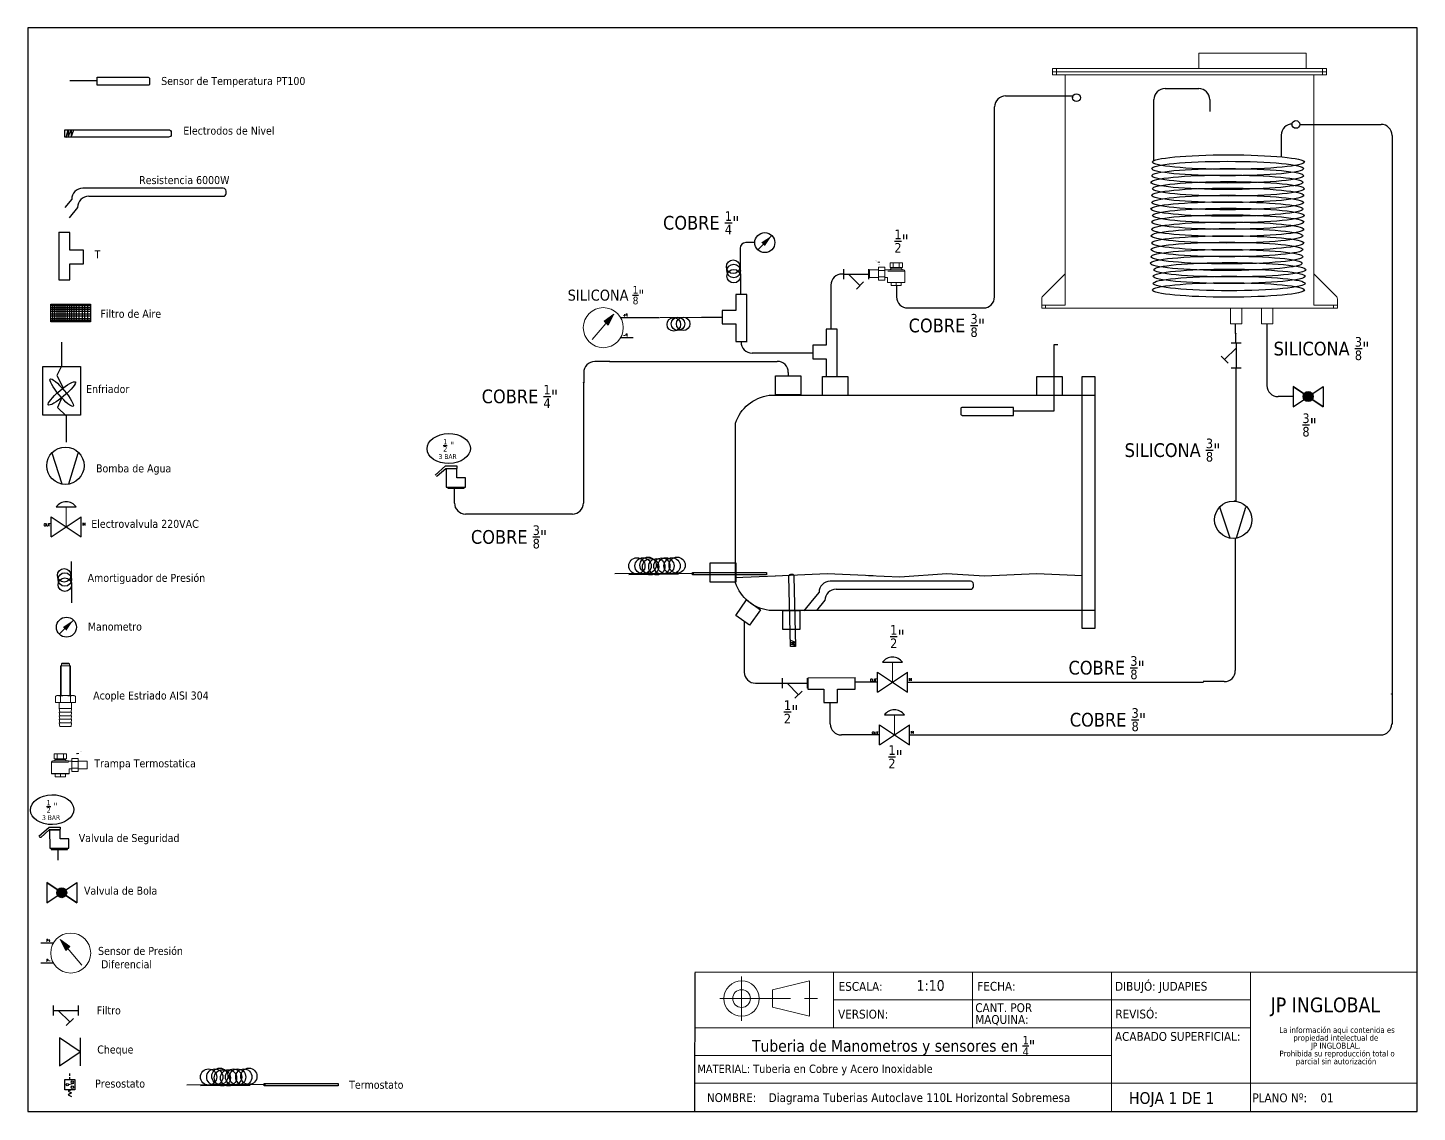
# Model space of a CAD drawing. Header units: millimetres. Extents: x 15 to 265, y 10 to 205.
import ezdxf
from ezdxf.enums import TextEntityAlignment as Align

# ---------------------------------------------------------------- set-up
doc = ezdxf.new("R2010")
doc.units = ezdxf.units.MM
doc.linetypes.add('CENTERX2', pattern=[20.32, 12.7, -2.54, 2.54, -2.54])
for name, color, linetype in [('CONTORNO', 179, 'Continuous'), ('SYMS', 7, 'Continuous'), ('TERMS', 123, 'Continuous'), ('WIRENO', 250, 'Continuous'), ('WIRES', 7, 'Continuous')]:
    doc.layers.add(name, color=color, linetype=linetype)
doc.styles.add('SLDTEXTSTYLE0', font='tahoma.ttf')
doc.styles.add('SLDTEXTSTYLE1', font='tahomabd.ttf')
doc.styles.get("Standard").update_dxf_attribs({"font": 'tahoma.ttf'})
doc.styles.add('WD', font='romans.shx')

# ---------------------------------------------------------------- blocks, each defined once
blk = doc.blocks.new('SW_NOTE_2')
at = {"layer": 'CONTORNO', "color": 0, "char_height": 1.0583, "attachment_point": 2, "style": 'SLDTEXTSTYLE0'}
for s, insert in [('La información aqui contenida es ', (10.29, 1.34)), ('propiedad intelectual de', (10.08, -0.07)), ('JP INGLOBLAL.', (10.1, -1.48)), ('Prohibida su reproducción total o ', (10.3, -2.89)), ('parcial sin autorización', (10.12, -4.3))]:
    blk.add_mtext(s, dxfattribs=dict(at, insert=insert))
blk = doc.blocks.new('SW_NOTE_4')
at = {"color": 0, "linetype": 'Continuous', "lineweight": 0, "char_height": 1.587, "attachment_point": 1, "style": 'SLDTEXTSTYLE0'}
for s, insert in [('CANT. POR ', (0, 2.02)), ('MAQUINA:', (0, -0.1))]:
    blk.add_mtext(s, dxfattribs=dict(at, insert=insert))
blk = doc.blocks.new('HGVA1_DIAPHRAGM_VALVE2')
at = {"color": 7, "linetype": 'Continuous', "lineweight": 0, "ltscale": 3.2258}
for p, q in [((-0.25, 0.5), (0.25, 0.5)), ((0, 0), (0, 0.5))]:
    blk.add_line(p, q, dxfattribs=at)
for p, q in [((-0.375, -0.25), (-0.375, 0.25)), ((-0.375, -0.25), (0.375, 0.25)), ((-0.375, 0.25), (0.375, -0.25)), ((0.375, -0.25), (0.375, 0.25))]:
    blk.add_line(p, q)
at = {"ltscale": 25.4, "flags": 128}
blk.add_lwpolyline([(0.25, 0.5, 0.5), (-0.25, 0.5)], format="xyb", close=True, dxfattribs=at)
at = {"style": 'WD', "flags": 1}
for tag, p in [('INST', (-0.469, 0.748)), ('LOC', (-0.469, 0.587)), ('TAG1', (-0.469, 0.378))]:
    blk.add_attdef(tag, text='', height=0.125, dxfattribs=at).set_placement(p, align=Align.RIGHT)
at = {"style": 'WD'}
blk.add_attdef('TERM01', text='', height=0.0625, dxfattribs=at).set_placement((-0.399, 0.018), align=Align.RIGHT)
for tag, p, height in [('X4TERM01', (-0.375, 0), 0.005), ('X1TERM02', (0.375, 0), 0.005), ('TERM02', (0.406, 0.036), 0.0625), ('RATING1', (0.388, -0.162), 0.125), ('DESC1', (0.388, -0.378), 0.125), ('DESC2', (0.388, -0.562), 0.125), ('DESC3', (0.388, -0.752), 0.125), ('WDTAGALT', (0.388, -0.907), 0.125)]:
    blk.add_attdef(tag, p, '', height=height, dxfattribs=at)
blk.add_attdef('XREF', text='', height=0.0625, rotation=0.0625, dxfattribs=at).set_placement((0.518, 0.271), align=Align.TOP_CENTER)
at = {"style": 'WD', "flags": 1}
for tag, p in [('WDTYPE', (-0.154, -0.127)), ('FAMILY', (-0.143, -0.17)), ('CAT', (-0.143, -0.215)), ('MFG', (-0.141, -0.246)), ('ASSYCODE', (-0.113, -0.275))]:
    blk.add_attdef(tag, text='', height=0.01, dxfattribs=at).set_placement(p, align=Align.CENTER)
blk = doc.blocks.new('HME1_PRESS_M')
blk.add_line((0.036, -0.088), (0.213, 0.089))
blk.add_circle((0.125, 0), 0.125)
blk.add_solid([(0.082, 0.002), (0.126, -0.042), (0.213, 0.089)])
at = {"style": 'WD', "width": 0.7}
for tag, p in [('INST', (0.125, 0.5)), ('LOC', (0.125, 0.344)), ('TAG1', (0.125, 0.188)), ('DESC1', (0.125, -0.344)), ('DESC2', (0.125, -0.5)), ('WDTAGALT', (0.125, -0.812)), ('DESC3', (0.125, -0.656))]:
    blk.add_attdef(tag, text='', height=0.125, dxfattribs=at).set_placement(p, align=Align.CENTER)
blk.add_attdef('TERM01', text='', height=0.0625, dxfattribs=at).set_placement((-0.032, 0.031), align=Align.RIGHT)
at = {"style": 'WD'}
for tag, p, height, flags in [('X4TERM01', (0, 0), 0.005, 1), ('WDTYPE', (0.062, 0.062), 0.01, 1), ('WDBLKNAM', (0.134, 0.001), 0.01, 9), ('X1TERM02', (0.248, 0), 0.005, 1), ('FAMILY', (0.13, -0.035), 0.01, 9)]:
    blk.add_attdef(tag, p, '', height=height, dxfattribs=dict(at, flags=flags))
at = {"style": 'WD', "width": 0.7}
for tag, p, height in [('TERM02', (0.28, 0.031), 0.0625), ('RATING1', (0.281, -0.188), 0.125)]:
    blk.add_attdef(tag, p, '', height=height, dxfattribs=at)
at = {"style": 'WD'}
blk.add_attdef('XREF', text='', height=0.0625, dxfattribs=at).set_placement((-0.031, -0.125), align=Align.RIGHT)
at = {"linetype": 'Continuous', "style": 'WD', "flags": 9}
for tag, p in [('MFG', (0.128, -0.085)), ('ASSYCODE', (0.13, -0.103)), ('CAT', (0.13, -0.066))]:
    blk.add_attdef(tag, p, '', height=0.01, dxfattribs=at)
blk = doc.blocks.new('Acople Estriado')
at = {"color": 7, "linetype": 'Continuous', "lineweight": 15}
for p, q in [((6.78, 5.633), (6.78, 5.138)), ((6.78, 5.633), (6.947, 5.633)), ((6.811, 5.678), (6.796, 5.663)), ((6.796, 5.663), (6.796, 5.633)), ((6.931, 5.663), (6.796, 5.663)), ((6.811, 5.678), (6.916, 5.678)), ((6.931, 5.663), (6.916, 5.678)), ((6.931, 5.633), (6.931, 5.663)), ((6.947, 5.138), (6.947, 5.633)), ((6.721, 5.138), (6.699, 5.126)), ((6.699, 5.126), (6.699, 5.019)), ((6.74, 5.138), (6.721, 5.138)), ((6.864, 5.138), (6.74, 5.138)), ((6.781, 5.126), (6.781, 5.019)), ((6.988, 5.138), (6.864, 5.138)), ((6.946, 5.126), (6.946, 5.019)), ((7.007, 5.138), (6.988, 5.138)), ((7.029, 5.126), (7.007, 5.138)), ((7.029, 5.126), (7.029, 5.019)), ((6.699, 5.019), (6.781, 5.019)), ((6.761, 5.019), (6.761, 4.922)), ((6.761, 4.922), (6.769, 4.862)), ((6.864, 4.922), (6.761, 4.922)), ((6.761, 4.862), (6.769, 4.802)), ((6.864, 4.862), (6.761, 4.862)), ((6.781, 5.019), (6.946, 5.019)), ((6.967, 4.922), (6.864, 4.922)), ((6.967, 4.862), (6.864, 4.862)), ((6.946, 5.019), (7.029, 5.019)), ((6.959, 4.862), (6.967, 4.922)), ((6.959, 4.802), (6.967, 4.862)), ((6.967, 4.922), (6.967, 5.019)), ((6.761, 4.802), (6.769, 4.742)), ((6.864, 4.802), (6.761, 4.802)), ((6.761, 4.742), (6.769, 4.682)), ((6.864, 4.742), (6.761, 4.742)), ((6.761, 4.682), (6.769, 4.622)), ((6.864, 4.682), (6.761, 4.682)), ((6.967, 4.802), (6.864, 4.802)), ((6.967, 4.742), (6.864, 4.742)), ((6.967, 4.682), (6.864, 4.682)), ((6.959, 4.742), (6.967, 4.802)), ((6.959, 4.682), (6.967, 4.742)), ((6.959, 4.622), (6.967, 4.682)), ((6.864, 4.622), (6.769, 4.622)), ((6.959, 4.622), (6.864, 4.622))]:
    blk.add_line(p, q, dxfattribs=at)
at = {"color": 7, "linetype": 'Continuous', "lineweight": 0}
for p, q in [((6.79, 5.633), (6.79, 5.138)), ((6.938, 5.633), (6.938, 5.138))]:
    blk.add_line(p, q, dxfattribs=at)
at = {"color": 7, "linetype": 'Continuous', "lineweight": 15}
for points, knots in [([(6.699, 5.126), (6.706, 5.13), (6.712, 5.133), (6.726, 5.137), (6.733, 5.138), (6.74, 5.138)], [0, 0, 0, 0, 0.5, 0.5, 1, 1, 1, 1]), ([(6.74, 5.138), (6.744, 5.138), (6.747, 5.138), (6.754, 5.137), (6.757, 5.136), (6.768, 5.133), (6.775, 5.13), (6.781, 5.126)], [0, 0, 0, 0, 0.25, 0.25, 0.5, 0.5, 1, 1, 1, 1]), ([(6.864, 5.138), (6.85, 5.138), (6.836, 5.137), (6.808, 5.133), (6.795, 5.13), (6.781, 5.126)], [0, 0, 0, 0, 0.5, 0.5, 1, 1, 1, 1]), ([(6.946, 5.126), (6.933, 5.13), (6.919, 5.133), (6.892, 5.137), (6.878, 5.138), (6.864, 5.138)], [0, 0, 0, 0, 0.5, 0.5, 1, 1, 1, 1]), ([(6.946, 5.126), (6.953, 5.13), (6.96, 5.133), (6.974, 5.137), (6.981, 5.138), (6.988, 5.138)], [0, 0, 0, 0, 0.5, 0.5, 1, 1, 1, 1]), ([(6.988, 5.138), (6.991, 5.138), (6.995, 5.138), (7.002, 5.137), (7.005, 5.136), (7.015, 5.133), (7.022, 5.13), (7.029, 5.126)], [0, 0, 0, 0, 0.25, 0.25, 0.5, 0.5, 1, 1, 1, 1])]:
    blk.add_open_spline(points, degree=3, knots=knots, dxfattribs=at)
blk = doc.blocks.new('Trampo')
for points in [[(117.7, 258.3), (117.2, 257.8), (116.2, 257.8), (115.7, 257.3), (115.7, 256.3), (117.7, 256.3), (117.7, 256.3), (115.6, 256.3), (115.6, 257.3), (116.2, 257.9), (117.2, 257.9), (117.7, 258.4), (117.7, 258.9), (117.2, 259.3), (116.2, 259.3), (115.7, 258.8), (115.6, 258.9), (116.2, 259.4), (117.2, 259.4), (117.7, 258.9)], [(117.2, 260.5), (116.2, 260.5), (116.2, 260.5), (116.6, 260.5), (116.6, 263.5), (116.2, 263), (116.1, 263.1), (116.7, 263.6), (116.7, 263.6), (116.7, 260.5), (117.2, 260.5)], [(119.7, 262.2), (119, 260.7), (118.9, 260.7), (119.6, 262.2)], [(120.5, 262.2), (119.7, 260.7), (119.6, 260.7), (120.4, 262.2)]]:
    blk.add_hatch(color=7).paths.add_polyline_path(points)
at = {"color": 7, "linetype": 'Continuous', "lineweight": 15}
for points in [[(90.5, 251.1), (90.5, 239.8), (90.5, 239.8)], [(92, 252.5), (106.7, 252.5), (106.7, 252.5)], [(93.1, 259.5), (105.5, 259.5), (105.5, 254.7), (93.1, 254.7)], [(93.1, 254.7), (93.1, 259.5), (93.1, 259.5)], [(94.2, 254.7), (94.2, 254), (94.2, 254)], [(96.2, 254.7), (96.2, 259.5), (96.2, 259.5)], [(102.4, 254.7), (102.4, 259.5), (102.4, 259.5)], [(104.5, 254), (104.5, 254.7), (104.5, 254.7)], [(110.7, 252.3), (107.4, 252.3), (107.4, 252.3)], [(117, 255), (110.7, 255), (110.7, 241.9), (117, 241.9)], [(117, 251.8), (110.7, 251.8), (110.7, 251.8)], [(117, 255), (117, 241.9), (117, 241.9)], [(126.1, 252.3), (117, 252.3), (117, 252.3)], [(126.1, 252.3), (126.1, 244.6), (126.1, 244.6)], [(107.9, 239.7), (90.7, 239.7), (90.7, 239.7)], [(104.5, 239.7), (104.5, 236.7), (94.2, 236.7), (94.2, 239.7)], [(99.3, 239.7), (99.3, 236.7), (99.3, 236.7)], [(108.2, 239.8), (108.2, 244.6), (108.2, 244.6)], [(108.2, 244.6), (110.7, 244.6), (110.7, 244.6)], [(117, 245.2), (110.7, 245.2), (110.7, 245.2)], [(117, 244.6), (126.1, 244.6), (126.1, 244.6)]]:
    blk.add_lwpolyline(points, dxfattribs=at)
at = {"color": 8, "linetype": 'Continuous', "lineweight": 15}
for points in [[(107.6, 251.1), (90.5, 251.1), (90.5, 251.1)], [(94.2, 254), (104.5, 254), (104.5, 254)], [(90.5, 239.8), (108.2, 239.8), (108.2, 239.8)]]:
    blk.add_lwpolyline(points, dxfattribs=at)
at = {"color": 7, "linetype": 'Continuous', "lineweight": 20}
blk.add_lwpolyline([(115.6, 260), (117.7, 260), (117.7, 260)], dxfattribs=at)
at = {"color": 7, "linetype": 'Continuous', "lineweight": 15}
for points in [[(91.9, 252.5), (91.1, 252.5), (90.5, 251.9), (90.5, 251.1)], [(92.7, 252.5), (93.5, 252.5), (94.1, 253.2), (94.1, 254)], [(104.5, 254), (104.5, 253.2), (105.1, 252.5), (105.9, 252.5)], [(107.4, 252.3), (107.1, 252.5), (106.9, 252.5), (106.6, 252.5)], [(90.5, 239.9), (90.5, 239.7), (90.6, 239.7), (90.7, 239.7)], [(107.9, 239.7), (108, 239.7), (108.1, 239.7), (108.1, 239.9)]]:
    blk.add_open_spline(points, degree=3, dxfattribs=at)
blk = doc.blocks.new('HGVA1_BALL_VALVE')
h = blk.add_hatch(color=256)
edge = h.paths.add_edge_path()
edge.add_arc((0, 0), 0.125, 0, 360)
at = {"ltscale": 3.2258}
for p, q in [((-0.375, 0.254), (0.375, -0.254)), ((-0.375, -0.254), (0.375, 0.254)), ((-0.375, 0.254), (-0.375, -0.254)), ((0.375, 0.254), (0.375, -0.254))]:
    blk.add_line(p, q, dxfattribs=at)
at = {"ltscale": 25.4, "flags": 128}
blk.add_lwpolyline([(0.375, 0.254), (0.375, -0.254), (-0.375, 0.254), (-0.375, -0.254)], close=True, dxfattribs=at)
at = {"ltscale": 3.2258}
blk.add_circle((0, 0), 0.125, dxfattribs=at)
at = {"ltscale": 25.4}
blk.add_circle((0, 0), 0.125, dxfattribs=at)
at = {"style": 'WD', "flags": 1}
for tag, height, p in [('INST', 0.125, (0.028, 0.678)), ('TAG1', 0.125, (0, 0.307)), ('LOC', 0.125, (0.011, 0.516)), ('FAMILY', 0.01, (-0.482, -0.121)), ('WDTYPE', 0.01, (-0.475, -0.062)), ('CAT', 0.01, (-0.482, -0.165)), ('MFG', 0.01, (-0.481, -0.197)), ('ASSYCODE', 0.01, (-0.453, -0.226))]:
    blk.add_attdef(tag, text='', height=height, dxfattribs=at).set_placement(p, align=Align.CENTER)
at = {"style": 'WD'}
blk.add_attdef('TERM01', text='', height=0.0625, dxfattribs=at).set_placement((-0.399, 0.018), align=Align.RIGHT)
for tag, p, height in [('X4TERM01', (-0.375, 0), 0.005), ('X8TERM02', (0, 0), 0.005), ('TERM02', (0.052, -0.037), 0.0625), ('X1TERM03', (0.375, 0), 0.005), ('TERM03', (0.406, 0.036), 0.0625), ('RATING1', (0.409, -0.162), 0.125), ('DESC1', (0.409, -0.341), 0.125), ('DESC2', (0.409, -0.525), 0.125), ('DESC3', (0.409, -0.715), 0.125), ('WDTAGALT', (0.409, -0.873), 0.125)]:
    blk.add_attdef(tag, p, '', height=height, dxfattribs=at)
blk.add_attdef('XREF', text='', height=0.0625, rotation=0.0625, dxfattribs=at).set_placement((0.541, 0.293), align=Align.TOP_CENTER)
blk = doc.blocks.new('HMT1_DIFFERENTIAL_PRESSURE_GAUGE')
blk.add_hatch(color=7).paths.add_polyline_path([(-0.26, 0.34), (-0.12, 0.06), (-0.02, 0.16)])
for p, q in [((-0.437, 0.25), (-0.75, 0.25)), ((-0.437, -0.25), (-0.75, -0.25))]:
    blk.add_line(p, q)
at = {"color": 7, "linetype": 'Continuous', "lineweight": 0, "ltscale": 645.15999}
for p, q in [((-0.26, 0.34), (0.28, -0.3)), ((-0.26, 0.34), (-0.12, 0.06)), ((-0.26, 0.34), (-0.02, 0.16)), ((-0.12, 0.06), (-0.02, 0.16))]:
    blk.add_line(p, q, dxfattribs=at)
at = {"color": 255, "linetype": 'Continuous', "lineweight": 0, "ltscale": 25.4, "flags": 128}
blk.add_lwpolyline([(-0.26, 0.34), (-0.12, 0.06), (-0.02, 0.16)], close=True, dxfattribs=at)
at = {"color": 7, "linetype": 'Continuous', "lineweight": 0, "ltscale": 645.15999}
blk.add_circle((0, 0), 0.5, dxfattribs=at)
at = {"style": 'WD', "width": 0.7}
for tag, p in [('INST', (-0.01, 0.781)), ('LOC', (-0.01, 0.656)), ('TAG1', (-0.01, 0.531)), ('DESC1', (0.021, -0.625)), ('DESC2', (0.021, -0.75)), ('WDTAGALT', (0.021, -1)), ('DESC3', (0.021, -0.875))]:
    blk.add_attdef(tag, text='', height=0.0938, dxfattribs=at).set_placement(p, align=Align.CENTER)
at = {"style": 'WD'}
for tag, p, height, flags in [('X4TERM01', (-0.75, 0.25), 0.005, 1), ('X1TERM03', (0.5, 0), 0.005, 1), ('X4TERM02', (-0.75, -0.25), 0.005, 1), ('WDBLKNAM', (-0.209, -0.188), 0.01, 9), ('FAMILY', (-0.208, -0.062), 0.01, 9)]:
    blk.add_attdef(tag, p, '', height=height, dxfattribs=dict(at, flags=flags))
at = {"style": 'WD', "width": 0.7}
for tag, p in [('TERM01', (-0.5, 0.281)), ('TERM02', (-0.5, -0.219))]:
    blk.add_attdef(tag, text='', height=0.0625, dxfattribs=at).set_placement(p, align=Align.RIGHT)
for tag, p, height in [('TERM03', (0.531, 0.031), 0.0625), ('RATING1', (0.469, -0.375), 0.0938)]:
    blk.add_attdef(tag, p, '', height=height, dxfattribs=at)
at = {"style": 'WD'}
blk.add_attdef('XREF', text='', height=0.0625, dxfattribs=at).set_placement((-0.438, -0.406), align=Align.RIGHT)
at = {"flags": 1}
blk.add_attdef('WDTYPE', (-0.219, -0.25), '', height=0.01, dxfattribs=at)
at = {"linetype": 'Continuous', "style": 'WD', "flags": 9}
for tag, p in [('ASSYCODE', (-0.208, -0.156)), ('CAT', (-0.208, -0.094)), ('MFG', (-0.208, -0.125))]:
    blk.add_attdef(tag, p, '', height=0.01, dxfattribs=at)
blk = doc.blocks.new('HST1_STRAINER_Y_TYPE')
at = {"ltscale": 3.2258}
for p, q in [((0, 0.125), (0, -0.125)), ((0.625, 0.125), (0.625, -0.125)), ((0, 0), (0.625, 0)), ((0.125, 0), (0.412, -0.287)), ((0.324, -0.376), (0.501, -0.199))]:
    blk.add_line(p, q, dxfattribs=at)
at = {"style": 'WD', "flags": 1}
for tag, height, p in [('INST', 0.125, (0.33, 0.71)), ('TAG1', 0.125, (0.324, 0.34)), ('LOC', 0.125, (0.306, 0.549)), ('FAMILY', 0.01, (1.09, 0.044)), ('CAT', 0.01, (1.09, -0.001)), ('WDTYPE', 0.01, (1.102, -0.093)), ('MFG', 0.01, (1.092, -0.032)), ('ASSYCODE', 0.01, (1.12, -0.061))]:
    blk.add_attdef(tag, text='', height=height, dxfattribs=at).set_placement(p, align=Align.CENTER)
at = {"style": 'WD'}
for tag, height, p in [('WDTAGALT', 0.125, (0.035, 0.2)), ('TERM01', 0.0625, (-0.024, 0.018))]:
    blk.add_attdef(tag, text='', height=height, dxfattribs=at).set_placement(p, align=Align.RIGHT)
for tag, p, height in [('X4TERM01', (0, 0), 0.005), ('RATING1', (0.6, 0.18), 0.125), ('X1TERM03', (0.625, 0), 0.005), ('TERM03', (0.632, 0.013), 0.0625), ('DESC1', (-0.666, -0.258), 0.125), ('DESC2', (-0.666, -0.442), 0.125), ('X8TERM02', (0.412, -0.287), 0.005), ('TERM02', (0.447, -0.365), 0.0625), ('DESC3', (-0.666, -0.632), 0.125)]:
    blk.add_attdef(tag, p, '', height=height, dxfattribs=at)
blk.add_attdef('XREF', text='', height=0.0625, rotation=0.0625, dxfattribs=at).set_placement((0.649, -0.434), align=Align.TOP_CENTER)
blk = doc.blocks.new('HVL1_PRESS_SW')
for p, q in [((-0.031, -0.126), (-0.031, 0.125)), ((-0.031, 0.125), (0.219, 0.125)), ((0.061, 0.005), (0.198, 0.04)), ((0.094, 0.222), (0.094, 0.282)), ((0.094, 0.125), (0.094, 0.188)), ((0.219, 0.125), (0.219, -0.126)), ((0.219, -0.126), (-0.031, -0.126)), ((0.135, -0.126), (0.052, -0.167)), ((0.052, -0.167), (0.135, -0.209)), ((0.135, -0.209), (0.052, -0.251)), ((0.052, -0.251), (0.135, -0.293))]:
    blk.add_line(p, q)
for centre in [(0.032, 0), (0.156, 0.063), (0.156, -0.063)]:
    blk.add_circle(centre, 0.0314)
at = {"style": 'WD', "width": 0.7}
for tag, height, p in [('INST', 0.125, (-0.062, 0.5)), ('LOC', 0.125, (-0.062, 0.344)), ('TAG1', 0.125, (-0.062, 0.188)), ('TERM01', 0.0625, (-0.062, 0.031)), ('DESC1', 0.125, (-0.062, -0.281)), ('DESC2', 0.125, (-0.062, -0.438)), ('RATING1', 0.125, (0.775, -0.281)), ('WDTAGALT', 0.125, (-0.062, -0.75)), ('DESC3', 0.125, (-0.062, -0.594))]:
    blk.add_attdef(tag, text='', height=height, dxfattribs=at).set_placement(p, align=Align.RIGHT)
at = {"style": 'WD'}
for tag, p, height, flags in [('WDBLKNAM', (0.405, 0.344), 0.01, 9), ('X4TERM01', (0, 0), 0.005, 1), ('WDTYPE', (0.062, 0.062), 0.01, 1), ('X2TERM04', (0.094, 0.281), 0.005, 1), ('X1TERM02', (0.187, 0.063), 0.005, 1), ('FAMILY', (0.406, 0.312), 0.01, 9), ('X1TERM03', (0.187, -0.063), 0.005, 1)]:
    blk.add_attdef(tag, p, '', height=height, dxfattribs=dict(at, flags=flags))
at = {"style": 'WD', "width": 0.7}
for tag, p in [('TERM04', (0.125, 0.25)), ('TERM02', (0.25, 0.094)), ('TERM03', (0.25, -0.031))]:
    blk.add_attdef(tag, p, '', height=0.0625, dxfattribs=at)
at = {"linetype": 'Continuous', "style": 'WD', "flags": 9}
for tag, p in [('ASSYCODE', (0.406, 0.219)), ('CAT', (0.406, 0.281)), ('MFG', (0.406, 0.25))]:
    blk.add_attdef(tag, p, '', height=0.01, dxfattribs=at)
at = {"style": 'WD', "width": 0.7}
blk.add_attdef('TERM05', text='', height=0.0625, dxfattribs=at).set_placement((0.125, -0.406), align=Align.CENTER)
at = {"style": 'WD'}
blk.add_attdef('XREF', (0.281, -0.375), '', height=0.0625, dxfattribs=at)
blk = doc.blocks.new('ColaMarrano')
at = {"layer": 'WIRENO'}
blk.add_line((96.3, 200.92), (96.42, 188.45), dxfattribs=at)
for centre in [(94.22, 196.73), (94.4, 195.47), (94.4, 193.92)]:
    blk.add_circle(centre, 2.03, dxfattribs=at)
blk = doc.blocks.new('HDI1')
for p, q in [((0.0469, 0), (-0.0469, 0.0625)), ((-0.0469, 0.0625), (-0.0469, -0.0625)), ((-0.0469, -0.0625), (0.0469, 0)), ((0.0469, 0.0625), (0.0469, -0.0625))]:
    blk.add_line(p, q)
at = {"style": 'WD'}
for tag, width, p in [('INST', 0.7, (0, 0.8883)), ('LOC', 0.7, (0, 0.7187)), ('DESC1', 0.7, (0, 0.5625)), ('DESC2', 0.7, (0, 0.4062)), ('RATING1', 0.9, (0.0055, 0.0938))]:
    blk.add_attdef(tag, text='', height=0.125, dxfattribs=dict(at, width=width)).set_placement(p, align=Align.CENTER)
blk.add_attdef('TAG1', text='', height=0.125, dxfattribs=at).set_placement((0, 0.25), align=Align.CENTER)
for tag, p, height, flags in [('WDBLKNAM', (0.2047, 0.1329), 0.01, 9), ('FAMILY', (0.2047, 0.1523), 0.01, 9), ('X4TERM01', (-0.0469, 0), 0.0125, 1), ('X1TERM02', (0.0469, 0), 0.0125, 1)]:
    blk.add_attdef(tag, p, '', height=height, dxfattribs=dict(at, flags=flags))
at = {"linetype": 'Continuous', "style": 'WD', "flags": 9}
for tag, p in [('ASSYCODE', (0.2188, 0.0625)), ('MFG', (0.2278, 0.0887)), ('CAT', (0.2297, 0.1082))]:
    blk.add_attdef(tag, text='', height=0.01, dxfattribs=at).set_placement(p, align=Align.CENTER)
at = {"linetype": 'Continuous', "style": 'WD', "flags": 8}
blk.add_attdef('TERM01', text='', height=0.125, dxfattribs=at).set_placement((-0.125, -0.0312), align=Align.TOP_RIGHT)
blk.add_attdef('TERM02', text='', height=0.125, dxfattribs=at).set_placement((0.1094, -0.0314), align=Align.TOP_LEFT)
at = {"style": 'WD', "width": 0.9}
blk.add_attdef('RATING2', text='', height=0.125, dxfattribs=at).set_placement((0.0055, -0.1876), align=Align.TOP_CENTER)
blk = doc.blocks.new('Bomba Vacio')
at = {"layer": 'WIRENO'}
for p, q in [((222.52, 152.69), (218.83, 163.9)), ((224.82, 152.84), (228.2, 163.9))]:
    blk.add_line(p, q, dxfattribs=at)
blk.add_circle((223.65, 159.36), 6.72, dxfattribs=at)
blk = doc.blocks.new('Cooler')
at = {"layer": 'WIRENO'}
for p, q in [((61.05, 155.36), (61.05, 161.29)), ((60.91, 155.36), (59.87, 153.28)), ((59.87, 153.28), (61.37, 150.31)), ((61.09, 147.98), (60.01, 145.56)), ((60.01, 145.56), (62.09, 143.63)), ((62.09, 143.63), (62.09, 137.25))]:
    blk.add_line(p, q, dxfattribs=at)
blk.add_lwpolyline([(56.51, 155.41), (65.57, 155.41), (65.57, 143.72), (56.51, 143.72)], close=True, dxfattribs=at)
for centre, major_axis in [((61.09, 148.97), (-3.26, -2.75)), ((61.05, 149.16), (2.75, -3.26))]:
    blk.add_ellipse(centre, major_axis=major_axis, ratio=0.188132, dxfattribs=at)
blk = doc.blocks.new('Filtro')
at = {"layer": 'WIRENO'}
for p, q in [((95.97, 119.72), (103.12, 119.72)), ((95.97, 119.41), (103.12, 119.41)), ((95.97, 119.07), (103.12, 119.07)), ((95.97, 118.71), (103.12, 118.71)), ((95.97, 118.27), (103.12, 118.27)), ((95.97, 117.88), (103.12, 117.88)), ((96.25, 119.99), (96.25, 116.83)), ((96.62, 119.95), (96.62, 116.79)), ((97.03, 119.95), (97.03, 116.79)), ((97.4, 119.95), (97.4, 116.79)), ((97.77, 119.99), (97.77, 116.83)), ((98.1, 119.99), (98.1, 116.83)), ((98.51, 119.99), (98.51, 116.83)), ((98.88, 119.95), (98.88, 116.79)), ((99.33, 119.99), (99.33, 116.83)), ((99.7, 119.99), (99.7, 116.83)), ((100.11, 119.99), (100.11, 116.83)), ((100.52, 119.99), (100.52, 116.83)), ((100.98, 119.99), (100.98, 116.83)), ((101.59, 119.99), (101.59, 116.83)), ((102.04, 119.99), (102.04, 116.83)), ((102.54, 119.99), (102.54, 116.83)), ((95.97, 117.41), (103.12, 117.41)), ((95.97, 117.08), (103.12, 117.08))]:
    blk.add_line(p, q, dxfattribs=at)
blk.add_lwpolyline([(95.95, 119.98), (103.11, 119.98), (103.11, 116.82), (95.95, 116.82)], close=True, dxfattribs=at)
blk = doc.blocks.new('TT')
at = {"layer": 'WIRENO'}
for p, q in [((59.03, 150.75), (59.05, 142.17)), ((61.02, 150.66), (59.05, 150.66)), ((61.02, 147.48), (61.02, 150.66)), ((63.45, 147.48), (61.02, 147.48)), ((61.02, 142.17), (61.02, 145.05)), ((61.02, 145.05), (63.45, 145.05)), ((63.45, 145.05), (63.45, 147.48)), ((59.05, 142.17), (61.02, 142.17))]:
    blk.add_line(p, q, dxfattribs=at)
blk = doc.blocks.new('Nivel')
at = {"layer": 'WIRENO'}
for p, q in [((103.38, 60.01), (103.74, 61.39)), ((103.74, 61.39), (103.74, 60.1)), ((103.74, 60.1), (104.25, 61.39)), ((104.25, 61.39), (104.25, 60.07)), ((104.25, 60.07), (104.74, 61.36))]:
    blk.add_line(p, q, dxfattribs=at)
blk.add_lwpolyline([(103.12, 61.39), (121.77, 61.39, -0.414214), (122.27, 60.89), (122.27, 60.54, -0.414214), (121.77, 60.04), (103.12, 60.04)], format="xyb", close=True, dxfattribs=at)
blk = doc.blocks.new('PT100')
at = {"layer": 'WIRENO'}
blk.add_line((95.33, 58.1), (85.69, 58.1), dxfattribs=at)
blk.add_lwpolyline([(95.5, 59.35), (113.92, 59.35, -0.414214), (114.42, 58.85), (114.42, 56.97, -0.414214), (113.92, 56.47), (95.5, 56.47)], format="xyb", close=True, dxfattribs=at)
blk = doc.blocks.new('Tanque')
h = blk.add_hatch()
h.set_pattern_fill('AR-BRELM', color=256)
h.paths.add_polyline_path([(79.31, 184.35), (75.93, 184.35), (75.93, 182.08), (79.31, 182.08)])
h.paths.add_polyline_path([(118.03, 184.35), (79.31, 184.35), (79.31, 182.08), (118.03, 182.08)])
h.paths.add_polyline_path([(121.27, 184.35), (118.03, 184.35), (118.03, 182.08), (121.27, 182.08)])
for points in [[(75.9, 173.87), (75.9, 178.44), (79.33, 178.44), (79.33, 173.87)], [(75.91, 135.35), (75.91, 139.92), (79.33, 139.92), (79.33, 135.35)], [(75.82, 126.89), (75.82, 131.46), (79.25, 131.46), (79.25, 126.89)], [(118.04, 128.19), (118.04, 131.24), (121.46, 131.24), (121.46, 128.19)], [(116.14, 121.68), (117.89, 124.19), (120.69, 122.22), (118.94, 119.72)], [(109.48, 115.15), (109.48, 119.72), (112.91, 119.72), (112.91, 115.15)]]:
    blk.add_lwpolyline(points, close=True)
at = {"layer": 'WIRENO'}
blk.add_lwpolyline([(75.93, 184.35), (121.27, 184.35), (121.27, 182.08), (75.93, 182.08)], close=True, dxfattribs=at)
blk.add_lwpolyline([(79.31, 184.35), (118.03, 184.35), (118.03, 125.73, -0.284919), (113.06, 119.68), (84.34, 119.68, -0.288904), (79.31, 125.73)], format="xyb", close=True, dxfattribs=at)
blk = doc.blocks.new('WDDOT')
for radius in [0.03, 0.0187, 0.00929]:
    blk.add_circle((0, 0), radius)
blk = doc.blocks.new('termos')
at = {"layer": 'WIRENO'}
blk.add_lwpolyline([(133.51, 89.72), (133.96, 89.72), (133.96, 76.41), (133.51, 76.41)], close=True, dxfattribs=at)
at = {"layer": 'WIRENO', "xscale": 0.72, "yscale": 0.72, "zscale": 0.72}
for p in [(64.38, -68.01), (64.53, -70.76), (64.38, -73.23)]:
    blk.add_blockref('ColaMarrano', p, dxfattribs=at)
blk = doc.blocks.new('res')
at = {"color": 7, "linetype": 'Continuous', "lineweight": 15}
for p, q in [((329.8, 246), (329.8, 226)), ((329.8, 246), (467.8, 246)), ((467.8, 226), (467.8, 246)), ((303.8, 218), (303.8, 226)), ((303.8, 226), (655.8, 226)), ((303.8, 222), (655.8, 222)), ((303.8, 218), (655.8, 218)), ((308.8, 226), (308.8, 218)), ((319.8, -78), (319.8, 218)), ((639.8, -78), (639.8, 218)), ((650.8, 218), (650.8, 226)), ((655.8, 226), (655.8, 218)), ((319.8, -38), (291.3, -66.6)), ((639.8, -38), (668.3, -66.6)), ((289.8, -70.1), (289.8, -82)), ((669.8, -70.1), (669.8, -82)), ((319.8, -78), (289.8, -78)), ((289.8, -82), (669.8, -82)), ((294.8, -78), (294.8, -82)), ((372.5, -82), (372.5, -102)), ((387.2, -102), (387.2, -82)), ((412.5, -82), (412.5, -102)), ((427.2, -102), (427.2, -82)), ((639.8, -78), (669.8, -78)), ((664.8, -82), (664.8, -78)), ((387.2, -102), (372.5, -102)), ((427.2, -102), (412.5, -102))]:
    blk.add_line(p, q, dxfattribs=at)
for centre, start, end in [((294.8, -70.1), 135, 180), ((664.8, -70.1), 0, 45)]:
    blk.add_arc(centre, 5, start, end, dxfattribs=at)
blk = doc.blocks.new('HT0_02')
blk.add_circle((0, 0), 0.0699)
at = {"style": 'WD', "flags": 1}
for tag, p in [('X4TERM01', (-0.07, 0)), ('X2TERM01', (0, 0.07)), ('X1TERM01', (0.07, 0)), ('X8TERM01', (0, -0.07))]:
    blk.add_attdef(tag, p, '', height=0.01, dxfattribs=at)
blk = doc.blocks.new('SAFETY')
at = {"layer": 'WIRENO'}
for p, q in [((90.56, 155.92), (92.05, 157.26)), ((92.08, 156.85), (90.86, 155.76)), ((92.05, 157.26), (93.67, 157.26)), ((93.65, 156.88), (92.08, 156.85)), ((92.13, 156.84), (92.15, 154.22)), ((93.65, 156.83), (92.15, 156.83)), ((93.67, 157.26), (93.65, 156.88)), ((93.67, 155.56), (93.65, 156.83)), ((90.86, 155.76), (90.69, 155.74)), ((92.15, 154.22), (94.91, 154.22)), ((92.37, 154.22), (92.37, 154.04)), ((92.37, 154.04), (94.73, 154.04)), ((94.91, 155.56), (93.67, 155.56)), ((94.73, 154.04), (94.73, 154.22)), ((94.91, 154.22), (94.91, 155.56))]:
    blk.add_line(p, q, dxfattribs=at)

msp = doc.modelspace()

# ---------------------------------------------------------------- linework, layer by layer
at = {"color": 7, "linetype": 'Continuous'}
for p, q in [((265, 205), (15, 205)), ((15, 205), (15, 10)), ((265, 10), (265, 205)), ((15, 10), (265, 10))]:
    msp.add_line(p, q, dxfattribs=at)
at = {"color": 7, "linetype": 'CENTERX2', "lineweight": 0}
for p, q in [((265, 51.17), (265, 10)), ((143.43, 34.29), (143.43, 26.3)), ((139.53, 30.32), (157.1, 30.32)), ((134.96, 10), (265, 10))]:
    msp.add_line(p, q, dxfattribs=at)
at = {"color": 7, "linetype": 'Continuous', "lineweight": 0}
for p, q in [((265, 35.07), (135, 35.07)), ((160, 35.09), (160, 25.07)), ((185, 35.07), (185, 25.07)), ((210, 35.07), (210, 9.87)), ((235, 35.07), (235, 9.9)), ((155.64, 33.5), (148.97, 31.91)), ((155.64, 27.15), (155.64, 33.5)), ((148.97, 31.91), (148.97, 28.74)), ((235, 30.07), (160, 30.07)), ((148.97, 28.74), (155.64, 27.15)), ((235, 25.07), (134.99, 25.07)), ((210, 20.07), (134.99, 20.07)), ((265, 15.07), (134.99, 15.07))]:
    msp.add_line(p, q, dxfattribs=at)
at = {"color": 7, "linetype": 'Continuous', "lineweight": 30}
msp.add_line((135.02, 34.97), (134.96, 10), dxfattribs=at)
at = {"color": 7, "linetype": 'Continuous', "lineweight": 0}
for radius in [3.18, 1.59]:
    msp.add_circle((143.43, 30.32), radius, dxfattribs=at)
at = {"layer": 'WIRENO'}
for p, q in [((50.17, 176.12), (24.9, 176.12)), ((50.67, 175.18), (50.67, 175.62)), ((22.91, 174.14), (21.65, 172.64)), ((23.95, 172.69), (22.45, 170.83)), ((25.96, 174.68), (50.17, 174.68)), ((149.53, 106.3), (142.19, 106.02)), ((149.48, 106.38), (158.81, 106.78)), ((158.81, 106.78), (167.12, 106.45)), ((184.65, 105.41), (159.38, 105.41)), ((166.27, 106.46), (171.89, 106.23)), ((171.89, 106.23), (180.39, 106.78)), ((180.39, 106.78), (187.17, 106.38)), ((187.17, 106.38), (196.49, 106.78)), ((196.49, 106.78), (204.8, 106.45)), ((157.38, 103.43), (156.13, 101.93)), ((160.43, 103.97), (184.65, 103.97)), ((185.15, 104.47), (185.15, 104.91)), ((152.94, 100.35), (152.93, 100.15)), ((156.15, 101.94), (154.66, 100.07)), ((158.43, 101.98), (156.93, 100.12))]:
    msp.add_line(p, q, dxfattribs=at)
for centre, radius, start, end in [((24.9, 174.12), 2, 90, 180), ((50.17, 175.62), 0.5, 0, 90), ((50.17, 175.18), 0.5, 270, 0), ((25.96, 172.68), 2, 90, 180), ((159.38, 103.41), 2, 90, 180), ((184.65, 104.91), 0.5, 0, 90), ((160.43, 101.97), 2, 90, 180), ((184.65, 104.47), 0.5, 270, 0)]:
    msp.add_arc(centre, radius, start, end, dxfattribs=at)
for centre, major_axis, ratio in [((230.9, 179.67), (13.67, 0), 0.095202), ((231.03, 180.84), (13.67, 0), 0.095202), ((230.77, 177.2), (13.67, 0), 0.095202), ((230.9, 178.37), (13.67, 0), 0.095202), ((230.9, 174.86), (13.67, 0), 0.095202), ((231.03, 176.03), (13.67, 0), 0.095202), ((230.77, 172.39), (13.67, 0), 0.095202), ((230.9, 173.56), (13.67, 0), 0.095202), ((231.03, 171.22), (13.67, 0), 0.095202), ((230.9, 170.04), (13.67, 0), 0.095202), ((230.9, 168.74), (13.67, 0), 0.095202), ((230.77, 167.57), (13.67, 0), 0.095202), ((230.9, 166.27), (13.67, 0), 0.095202), ((230.77, 165.1), (13.67, 0), 0.095202), ((230.77, 163.8), (13.67, 0), 0.095202), ((230.64, 162.63), (13.67, 0), 0.095202), ((231.29, 161.46), (13.67, 0), 0.095202), ((231.16, 160.29), (13.67, 0), 0.095202), ((231.16, 158.99), (13.67, 0), 0.095202), ((231.03, 157.82), (13.67, 0), 0.095202), ((90.74, 129.29), (3.9, 0.07), 0.68956), ((19.38, 64.31), (3.9, 0.07), 0.68956)]:
    msp.add_ellipse(centre, major_axis=major_axis, ratio=ratio, dxfattribs=at)
at = {"layer": 'WIRES'}
for p, q in [((190.95, 192.75), (202.99, 192.75)), ((202.99, 192.75), (202.99, 192.42)), ((219.63, 194.07), (225.69, 194.07)), ((188.95, 156.59), (188.95, 190.75)), ((217.63, 181.09), (217.63, 192.07)), ((227.69, 192.07), (227.69, 189.95)), ((243.87, 187.61), (258.49, 187.61)), ((240.53, 185.68), (240.53, 181.75)), ((260.49, 185.61), (260.49, 79.72)), ((143.17, 165.34), (143.17, 164.52)), ((145.81, 166.34), (144.17, 166.34)), ((161.77, 160.69), (161.51, 160.69)), ((159.51, 158.72), (159.51, 150.86)), ((171.32, 158.64), (171.32, 156.59)), ((123.95, 152.84), (128.58, 152.84)), ((128.58, 152.84), (128.58, 152.89)), ((136.2, 152.94), (139.94, 152.94)), ((173.32, 154.59), (186.95, 154.59)), ((159.51, 150.86), (159.54, 150.86)), ((232.3, 150), (232.3, 151.73)), ((237.96, 151.66), (237.96, 140.64)), ((199.69, 136.07), (199.69, 148.03)), ((199.69, 148.03), (200.32, 148.03)), ((232.35, 150), (232.3, 150)), ((232.35, 148.26), (232.35, 150)), ((232.41, 148.26), (232.35, 148.26)), ((156.23, 146.47), (145.34, 146.47)), ((115.02, 142.94), (115.02, 141.16)), ((119.72, 144.94), (117.02, 144.94)), ((119.72, 144.98), (149.84, 144.98)), ((119.72, 144.98), (119.72, 144.94)), ((151.84, 142.98), (151.84, 142.36)), ((232.38, 143.63), (232.38, 119.79)), ((114.99, 141.23), (114.99, 119.48)), ((115.02, 141.16), (114.99, 141.16)), ((151.72, 142.39), (151.76, 142.39)), ((242.68, 138.64), (239.96, 138.64)), ((197.24, 136.07), (199.69, 136.07)), ((91.77, 119.48), (91.77, 122.17)), ((232.38, 119.79), (232.07, 119.79)), ((112.99, 117.48), (93.77, 117.48)), ((232.27, 113.13), (232.27, 89.35)), ((143.91, 98.17), (143.91, 89.06)), ((145.91, 87.06), (150.71, 87.06)), ((167.88, 87.24), (163.8, 87.24)), ((163.8, 87.24), (163.8, 87.13)), ((173.28, 87.24), (226.53, 87.24)), ((230.27, 87.35), (226.46, 87.35)), ((159.39, 79.76), (159.39, 83.57)), ((168.22, 77.76), (161.39, 77.76)), ((173.62, 77.76), (258.42, 77.76)), ((20.45, 55.23), (20.45, 57.09))]:
    msp.add_line(p, q, dxfattribs=at)
for centre, radius, start, end in [((190.95, 190.75), 2, 90, 180), ((219.63, 192.07), 2, 90, 180), ((225.69, 192.07), 2, 0, 90), ((242.53, 185.68), 2, 90, 180), ((258.49, 185.61), 2, 0, 90), ((144.17, 165.34), 1, 90, 180), ((161.51, 158.69), 2, 90, 180), ((173.32, 156.59), 2, 180, 270), ((186.95, 156.59), 2, 270, 0), ((145.34, 148.47), 2, 180, 270), ((117.02, 142.94), 2, 90, 180), ((149.84, 142.98), 2, 0, 90), ((239.96, 140.64), 2, 180, 270), ((93.77, 119.48), 2, 180, 270), ((112.99, 119.48), 2, 270, 0), ((145.91, 89.06), 2, 180, 270), ((230.27, 89.35), 2, 270, 0), ((161.39, 79.76), 2, 180, 270), ((258.42, 79.76), 2, 270, 0)]:
    msp.add_arc(centre, radius, start, end, dxfattribs=at)

# ---------------------------------------------------------------- block references
for name, p, xscale, yscale, zscale in [('Trampo', (189.06, 116.2), -0.17928, 0.17928, 0.17928), ('Acople Estriado', (-52.35, 29.36), 10.8, 10.8, 10.8), ('Trampo', (3.06, 27.81), 0.17928, 0.17928, 0.17928)]:
    msp.add_blockref(name, p, dxfattribs=dict(xscale=xscale, yscale=yscale, zscale=zscale))
at = {"color": 7, "linetype": 'Continuous', "lineweight": 0}
msp.add_blockref('SW_NOTE_4', (185.48, 27.45), dxfattribs=at)
at = {"layer": 'CONTORNO', "color": 7}
msp.add_blockref('SW_NOTE_2', (240.28, 23.85), dxfattribs=at)
at = {"layer": 'SYMS'}
for name, p, xscale, yscale, zscale in [('HT0_02', (203.69, 192.42), 10, 10, 10), ('HT0_02', (243.17, 187.61), 10, 10, 10), ('HME1_PRESS_M', (145.81, 166.34), 14.4, 14.4, 14.4), ('HST1_STRAINER_Y_TYPE', (161.77, 160.69), 7.199999999999999, 7.199999999999999, 7.199999999999999), ('HGVA1_BALL_VALVE', (245.38, 138.64), 7.199999999999999, 7.199999999999999, 7.199999999999999), ('HME1_PRESS_M', (20.15, 97.15), 14.4, 14.4, 14.4), ('HST1_STRAINER_Y_TYPE', (150.71, 87.06), 7.199999999999999, 7.199999999999999, 7.199999999999999), ('HGVA1_BALL_VALVE', (21.1, 49.37), 7.199999999999999, 7.199999999999999, 7.199999999999999), ('HST1_STRAINER_Y_TYPE', (19.59, 28.18), 7.199999999999999, 7.199999999999999, 7.199999999999999), ('HDI1', (22.57, 20.73), 40, 40, 40), ('HVL1_PRESS_SW', (21.88, 14.83), 7.199999999999999, 7.199999999999999, 7.199999999999999)]:
    msp.add_blockref(name, p, dxfattribs=dict(at, xscale=xscale, yscale=yscale, zscale=zscale))
ref = msp.add_blockref('HMT1_DIFFERENTIAL_PRESSURE_GAUGE', (118.55, 151.04), dxfattribs=dict(at, xscale=-7.199999999999999, yscale=7.199999999999999, zscale=7.199999999999999))
ref.add_attrib('TERM02', 'P-', dxfattribs={"layer": 'TERMS', "height": 0.45, "style": 'WD', "text_generation_flag": 2, "width": 0.7}).set_placement((122.15, 149.46), align=Align.RIGHT)
ref.add_attrib('TERM01', 'P+', dxfattribs={"layer": 'TERMS', "height": 0.45, "style": 'WD', "text_generation_flag": 2, "width": 0.7}).set_placement((122.15, 153.06), align=Align.RIGHT)
for p in [(232.3, 150), (232.35, 150), (119.72, 144.94), (115.02, 141.16), (151.84, 142.39), (260.42, 85.13)]:
    msp.add_blockref('WDDOT', p, dxfattribs=at)
at = {"layer": 'SYMS', "xscale": 7.199999999999999, "yscale": 7.199999999999999, "zscale": 7.199999999999999, "rotation": 270}
msp.add_blockref('HST1_STRAINER_Y_TYPE', (232.41, 148.26), dxfattribs=at)
at = {"layer": 'SYMS'}
ref = msp.add_blockref('HGVA1_DIAPHRAGM_VALVE2', (21.91, 115.2), dxfattribs=dict(at, xscale=7.199999999999999, yscale=7.199999999999999, zscale=7.199999999999999))
ref.add_attrib('TERM01', 'OUT', dxfattribs={"layer": 'TERMS', "height": 0.45, "style": 'WD'}).set_placement((19.03, 115.33), align=Align.RIGHT)
ref.add_attrib('TERM02', 'IN', (24.84, 115.45), dxfattribs={"layer": 'TERMS', "height": 0.45, "style": 'WD'})
ref = msp.add_blockref('HGVA1_DIAPHRAGM_VALVE2', (170.58, 87.24), dxfattribs=dict(at, xscale=7.199999999999999, yscale=7.199999999999999, zscale=7.199999999999999))
ref.add_attrib('TERM01', 'OUT', dxfattribs={"layer": 'TERMS', "height": 0.45, "style": 'WD'}).set_placement((167.71, 87.37), align=Align.RIGHT)
ref.add_attrib('TERM02', 'IN', (173.51, 87.49), dxfattribs={"layer": 'TERMS', "height": 0.45, "style": 'WD'})
ref = msp.add_blockref('HGVA1_DIAPHRAGM_VALVE2', (170.92, 77.76), dxfattribs=dict(at, xscale=7.199999999999999, yscale=7.199999999999999, zscale=7.199999999999999))
ref.add_attrib('TERM01', 'OUT', dxfattribs={"layer": 'TERMS', "height": 0.45, "style": 'WD'}).set_placement((168.05, 77.89), align=Align.RIGHT)
ref.add_attrib('TERM02', 'IN', (173.85, 78.01), dxfattribs={"layer": 'TERMS', "height": 0.45, "style": 'WD'})
ref = msp.add_blockref('HMT1_DIFFERENTIAL_PRESSURE_GAUGE', (22.72, 38.51), dxfattribs=dict(at, xscale=7.199999999999999, yscale=7.199999999999999, zscale=7.199999999999999))
ref.add_attrib('TERM02', 'P-', dxfattribs={"layer": 'TERMS', "height": 0.45, "style": 'WD', "width": 0.7}).set_placement((19.12, 36.93), align=Align.RIGHT)
ref.add_attrib('TERM01', 'P+', dxfattribs={"layer": 'TERMS', "height": 0.45, "style": 'WD', "width": 0.7}).set_placement((19.12, 40.53), align=Align.RIGHT)
at = {"layer": 'WIRENO'}
for name, p, xscale, yscale, zscale in [('res', (291.2, 166.02), -0.14, 0.14, 0.14), ('PT100', (-20.29, 166.42), 0.5, 0.5, 0.5), ('ColaMarrano', (85.38, 43.96), 0.6, 0.6, 0.6), ('Cooler', (-24.69, 27.48), 0.75, 0.75, 0.75), ('PT100', (240.1, 107.02), -0.5, 0.5, 0.5), ('Bomba Vacio', (-90.05, 46.52), 0.5, 0.5, 0.5), ('SAFETY', (-24.89, -70.41), 1.25, 1.25, 1.25), ('Bomba Vacio', (120.07, 36.79), 0.5, 0.5, 0.5), ('ColaMarrano', (-34.98, -11.56), 0.6, 0.6, 0.6), ('SAFETY', (-96.24, -135.39), 1.25, 1.25, 1.25)]:
    msp.add_blockref(name, p, dxfattribs=dict(at, xscale=xscale, yscale=yscale, zscale=zscale))
for name, p in [('Nivel', (-81.46, 125.27)), ('TT', (-38.45, 17.48)), ('Filtro', (-76.82, 35.28))]:
    msp.add_blockref(name, p, dxfattribs=at)
for name, p, rotation in [('TT', (203.4, 299.2), 179.9999999999999), ('TT', (219.68, 292.93), 179.9999999999999), ('Tanque', (22.66, 218.18), 270), ('termos', (58.2, 240.52), 270), ('TT', (13.19, 147.04), 270), ('termos', (-18.86, 148.55), 270)]:
    msp.add_blockref(name, p, dxfattribs=dict(at, rotation=rotation))
for name, p, xscale, yscale, zscale, rotation in [('ColaMarrano', (249.27, 95.09), 0.6, 0.6, 0.6, 90), ('Nivel', (195.55, 24.49), 0.68, 0.68, 0.68, 91.30000000000001)]:
    msp.add_blockref(name, p, dxfattribs=dict(at, xscale=xscale, yscale=yscale, zscale=zscale, rotation=rotation))

# ---------------------------------------------------------------- texts
at = {"attachment_point": 1}
for s, width, insert, char_height in [('\\A1;Sensor de Temperatura PT100', 44.8708, (39, 196.15), 1.44), ('\\A1;Electrodos de Nivel', 44.8708, (42.98, 187.21), 1.44), ('\\A1;Resistencia 6000W', 44.8708, (35.04, 178.32), 1.44), ('\\A1;T', 44.8708, (27.03, 164.94), 1.44), ('\\A1;Filtro de Aire', 44.8708, (28.08, 154.26), 1.44), ('\\A1;Enfriador', 44.8708, (25.48, 140.72), 1.44), ('\\A1;   {\\H0.7x;\\S1/2;\\H1.4286x; }"\\P{\\H0.64815x;  3 BAR}', 4.4601, (88.22, 131), 1.35), ('\\A1;Bomba de Agua', 44.8708, (27.28, 126.44), 1.44), ('\\A1;Electrovalvula 220VAC', 44.8708, (26.42, 116.46), 1.44), ('\\A1;Amortiguador de Presión', 44.8708, (25.77, 106.74), 1.44), ('\\A1;Manometro', 44.8708, (25.81, 97.97), 1.44), ('\\A1;Acople Estriado AISI 304', 44.8708, (26.76, 85.57), 1.44), ('\\A1;Trampa Termostatica', 44.8708, (26.97, 73.37), 1.44), ('\\A1;   {\\H0.7x;\\S1/2;\\H1.4286x; }"\\P{\\H0.64815x;  3 BAR}', 4.4601, (16.87, 66.03), 1.35), ('\\A1;Valvula de Seguridad', 44.8708, (24.17, 59.93), 1.44), ('\\A1;Valvula de Bola', 44.8708, (25.11, 50.45), 1.44), ('\\A1;Sensor de Presión\\P Diferencial', 44.8708, (27.65, 39.61), 1.44), ('\\A1;Filtro', 44.8708, (27.41, 28.91), 1.44), ('\\A1;Cheque', 44.8708, (27.5, 21.87), 1.44), ('\\A1;Presostato', 44.8708, (27.11, 15.74), 1.44), ('\\A1;Termostato', 44.8708, (72.82, 15.53), 1.44)]:
    msp.add_mtext_dynamic_manual_height_columns(s, width=width, gutter_width=1, heights=[0], dxfattribs=dict(at, insert=insert, char_height=char_height))
at = {"color": 7, "linetype": 'Continuous', "lineweight": 0, "attachment_point": 1, "style": 'SLDTEXTSTYLE0'}
for s, insert, char_height in [('ESCALA:', (160.9, 33.3), 1.587), ('FECHA:', (185.85, 33.32), 1.587), ('VERSION:', (160.8, 28.31), 1.587), ('REVISÓ:', (210.7, 28.33), 1.587), ('MATERIAL: Tuberia en Cobre y Acero Inoxidable', (135.47, 18.43), 1.5), ('\\pi-4.7625,l6.35,t12.7;NOMBRE:^IDiagrama Tuberias Autoclave 110L Horizontal Sobremesa', (135.6, 13.29), 1.5875), ('HOJA 1 DE 1', (213.16, 13.48), 2.1167), ('PLANO Nº:    01', (235.35, 13.25), 1.5875)]:
    msp.add_mtext(s, dxfattribs=dict(at, insert=insert, char_height=char_height))
at = {"layer": 'CONTORNO', "color": 7}
for s, insert, char_height, attachment_point, style in [('1:10', (177.44, 33.63), 1.905, 2, 'SLDTEXTSTYLE0'), ('DIBUJÓ: JUDAPIES', (210.63, 33.32), 1.5875, 1, 'SLDTEXTSTYLE0'), ('\\A1;Tuberia de Manometros y sensores en {\\H0.7x;\\S1/4;}" ', (170.8, 23.59), 2.1167, 2, 'SLDTEXTSTYLE1'), ('ACABADO SUPERFICIAL:', (210.62, 24.3), 1.5875, 1, 'SLDTEXTSTYLE0')]:
    msp.add_mtext(s, dxfattribs=dict(at, insert=insert, char_height=char_height, attachment_point=attachment_point, style=style))
at = {"layer": 'CONTORNO', "insert": (238.63, 30.51), "char_height": 2.6458, "attachment_point": 1, "style": 'SLDTEXTSTYLE1'}
msp.add_mtext('JP INGLOBAL', dxfattribs=at)
at = {"layer": 'WIRENO', "attachment_point": 1}
for s, width, insert, char_height in [('\\A1;COBRE {\\H0.7x;\\S1/4;}"', 15.0949, (129.3, 171.99), 2.4694), ('\\A1;{\\H0.7x;\\S1/2;}"', 3.7034, (170.92, 168.69), 2.4694), ('\\A1;SILICONA {\\H0.7x;\\S1/8;}" ', 19.6878, (112.14, 158.55), 1.9756), ('\\A1;COBRE {\\H0.7x;\\S3/8;}"', 22.3042, (173.5, 153.51), 2.4694), ('\\A1;SILICONA {\\H0.7x;\\S3/8;}"', 22.3042, (239.16, 149.35), 2.4694), ('\\A1;COBRE {\\H0.7x;\\S1/4;}"', 15.0949, (96.67, 140.75), 2.4694), ('\\A1;{\\H0.7x;\\S3/8;}"', 5.5448, (244.34, 135.6), 2.4694), ('\\A1;SILICONA {\\H0.7x;\\S3/8;}"', 22.3042, (212.36, 131.08), 2.4694), ('\\A1;COBRE {\\H0.7x;\\S3/8;}"', 15.0949, (94.73, 115.46), 2.4694), ('\\A1;{\\H0.7x;\\S1/2;}"', 3.7034, (170.16, 97.53), 2.4694), ('\\A1;COBRE {\\H0.7x;\\S3/8;}"', 22.3042, (202.26, 91.93), 2.4694), ('\\A1;{\\H0.7x;\\S1/2;}"', 3.7034, (151.04, 83.98), 2.4694), ('\\A1;COBRE {\\H0.7x;\\S3/8;}"', 22.3042, (202.49, 82.57), 2.4694), ('\\A1;{\\H0.7x;\\S1/2;}"', 3.7034, (169.84, 75.9), 2.4694)]:
    msp.add_mtext_dynamic_manual_height_columns(s, width=width, gutter_width=12.35, heights=[0], dxfattribs=dict(at, insert=insert, char_height=char_height))

doc.saveas('drawing.dxf')
